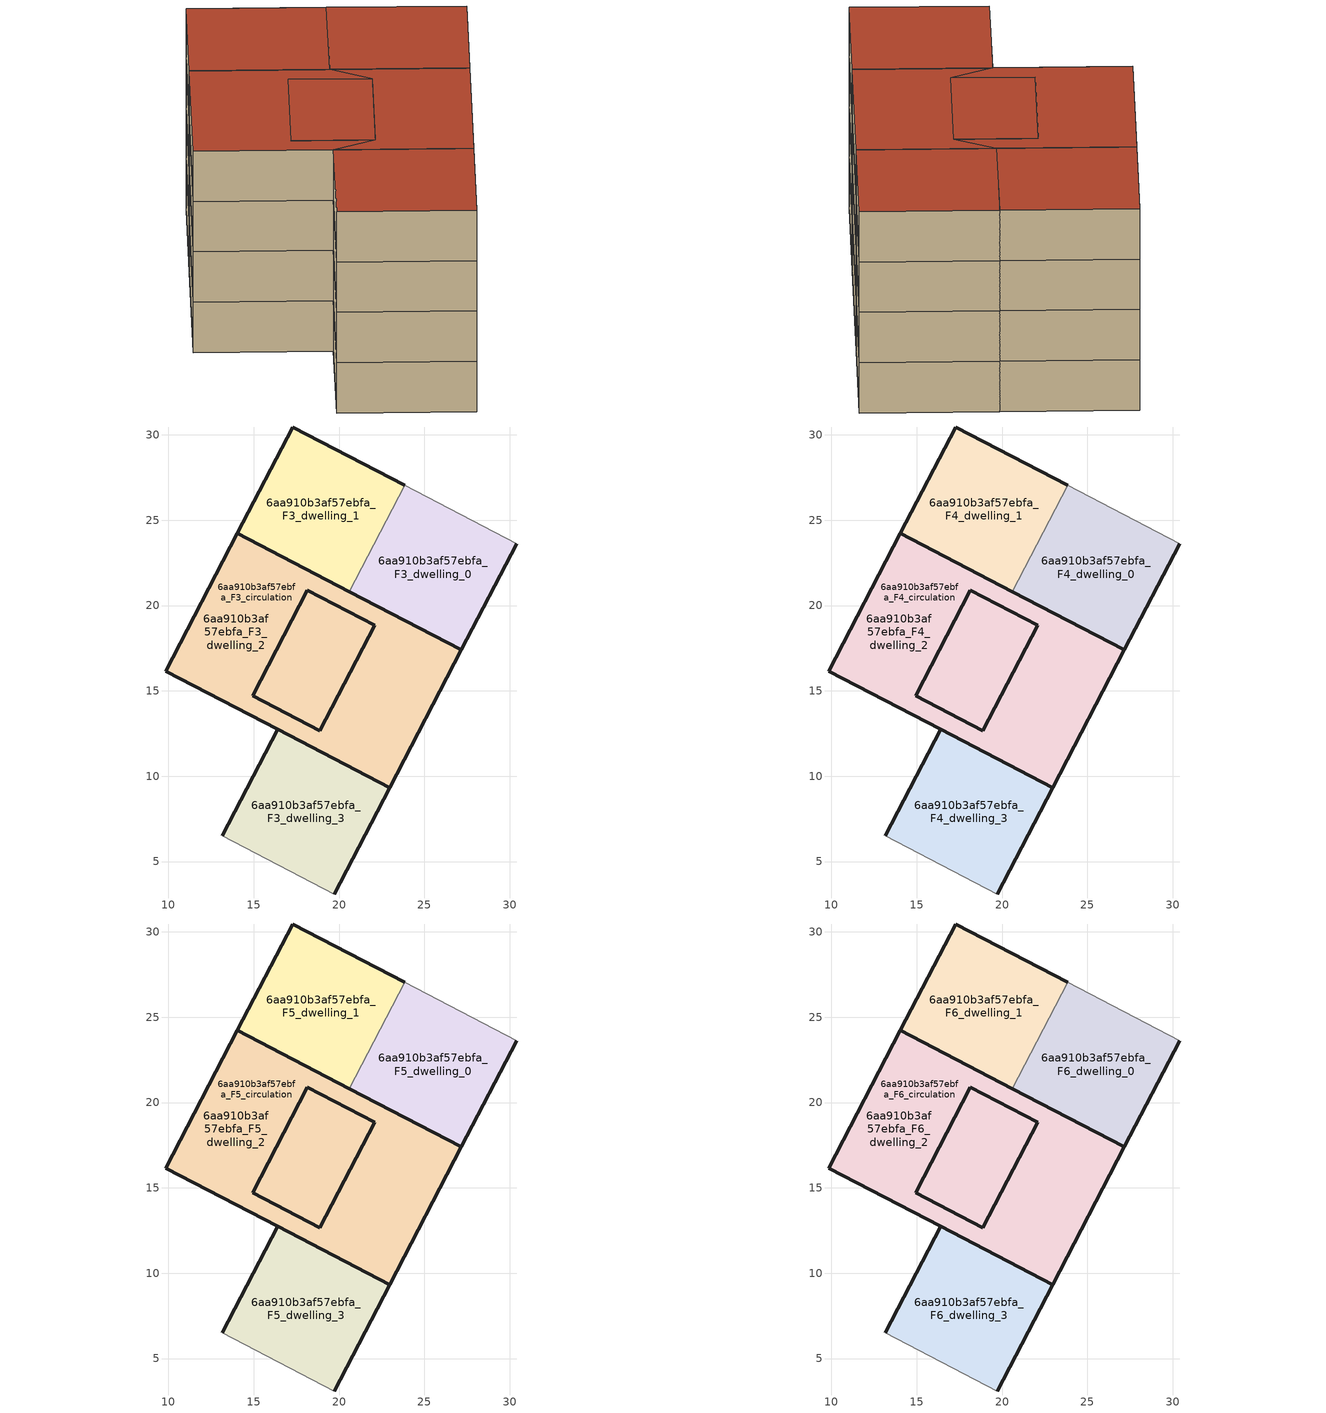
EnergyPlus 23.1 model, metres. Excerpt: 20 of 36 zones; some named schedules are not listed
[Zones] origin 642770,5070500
6aa910b3af57ebfa_F3_dwelling_0
 floor to 6aa910b3af57ebfa_F2_dwelling_0 (EU_floor_Construction): 30.41,23.63 27.17,17.4 20.61,20.82 23.85,27.04 z9
 wall outside (EU_wall_Construction): 20.61,20.82 27.17,17.4 30.41,23.63 z9:12
 wall adiabatic (EU_wall_Construction): 30.41,23.63 23.85,27.04 z9:12
 wall to 6aa910b3af57ebfa_F3_dwelling_1 (EU_wall_Construction): 23.85,27.04 20.61,20.82 z9:12
6aa910b3af57ebfa_F3_dwelling_1
 floor to 6aa910b3af57ebfa_F2_dwelling_1 (EU_floor_Construction): 23.85,27.04 20.61,20.82 14.05,24.23 17.29,30.46 z9
 wall outside (EU_wall_Construction): 23.85,27.04 17.29,30.46 14.05,24.23 20.61,20.82 z9:12
6aa910b3af57ebfa_F3_dwelling_2
 floor outside (EU_floor_Construction): 27.17,17.4 22.97,9.33 16.41,12.74 18.88,12.67 22.08,18.83 20.61,20.82 z9; 20.61,20.82 22.08,18.83 18.14,20.88 14.94,14.72 18.88,12.67 16.41,12.74 9.85,16.16 14.05,24.23 z9; 22.08,18.83 18.88,12.67 14.94,14.72 18.14,20.88 z9
 wall outside (EU_wall_Construction): 22.97,9.33 27.17,17.4 20.61,20.82 14.05,24.23 9.85,16.16 16.41,12.74 22.97,9.33 z9:12
6aa910b3af57ebfa_F3_dwelling_3
 floor to 6aa910b3af57ebfa_F2_dwelling_3 (EU_floor_Construction): 22.97,9.33 19.73,3.1 13.17,6.51 16.41,12.74 z9
 wall outside (EU_wall_Construction): 19.73,3.1 22.97,9.33 16.41,12.74 13.17,6.51 z9:12
 wall adiabatic (EU_wall_Construction): 13.17,6.51 19.73,3.1 z9:12
6aa910b3af57ebfa_F3_circulation
 floor to 6aa910b3af57ebfa_F2_circulation (EU_floor_Construction): 22.08,18.83 18.88,12.67 14.94,14.72 18.14,20.88 z9; 20.61,20.82 22.08,18.83 18.14,20.88 14.94,14.72 18.88,12.67 16.41,12.74 9.85,16.16 14.05,24.23 z9; 27.17,17.4 22.97,9.33 16.41,12.74 18.88,12.67 22.08,18.83 20.61,20.82 z9
 wall outside (EU_wall_Construction): 14.94,14.72 18.88,12.67 22.08,18.83 18.14,20.88 14.94,14.72 z9:12
6aa910b3af57ebfa_F4_dwelling_0
 floor to 6aa910b3af57ebfa_F3_dwelling_0 (EU_floor_Construction): 30.41,23.63 27.17,17.4 20.61,20.82 23.85,27.04 z12
 wall outside (EU_wall_Construction): 20.61,20.82 27.17,17.4 30.41,23.63 z12:15
 wall adiabatic (EU_wall_Construction): 30.41,23.63 23.85,27.04 z12:15
 wall to 6aa910b3af57ebfa_F4_dwelling_1 (EU_wall_Construction): 23.85,27.04 20.61,20.82 z12:15
6aa910b3af57ebfa_F4_dwelling_1
 floor to 6aa910b3af57ebfa_F3_dwelling_1 (EU_floor_Construction): 23.85,27.04 20.61,20.82 14.05,24.23 17.29,30.46 z12
 wall outside (EU_wall_Construction): 23.85,27.04 17.29,30.46 14.05,24.23 20.61,20.82 z12:15
6aa910b3af57ebfa_F4_dwelling_2
 floor outside (EU_floor_Construction): 27.17,17.4 22.97,9.33 16.41,12.74 18.88,12.67 22.08,18.83 20.61,20.82 z12; 20.61,20.82 22.08,18.83 18.14,20.88 14.94,14.72 18.88,12.67 16.41,12.74 9.85,16.16 14.05,24.23 z12; 22.08,18.83 18.88,12.67 14.94,14.72 18.14,20.88 z12
 wall outside (EU_wall_Construction): 22.97,9.33 27.17,17.4 20.61,20.82 14.05,24.23 9.85,16.16 16.41,12.74 22.97,9.33 z12:15
6aa910b3af57ebfa_F4_dwelling_3
 floor to 6aa910b3af57ebfa_F3_dwelling_3 (EU_floor_Construction): 22.97,9.33 19.73,3.1 13.17,6.51 16.41,12.74 z12
 wall outside (EU_wall_Construction): 19.73,3.1 22.97,9.33 16.41,12.74 13.17,6.51 z12:15
 wall adiabatic (EU_wall_Construction): 13.17,6.51 19.73,3.1 z12:15
6aa910b3af57ebfa_F4_circulation
 floor to 6aa910b3af57ebfa_F3_circulation (EU_floor_Construction): 22.08,18.83 18.88,12.67 14.94,14.72 18.14,20.88 z12; 20.61,20.82 22.08,18.83 18.14,20.88 14.94,14.72 18.88,12.67 16.41,12.74 9.85,16.16 14.05,24.23 z12; 27.17,17.4 22.97,9.33 16.41,12.74 18.88,12.67 22.08,18.83 20.61,20.82 z12
 wall outside (EU_wall_Construction): 14.94,14.72 18.88,12.67 22.08,18.83 18.14,20.88 14.94,14.72 z12:15
6aa910b3af57ebfa_F5_dwelling_0
 floor to 6aa910b3af57ebfa_F4_dwelling_0 (EU_floor_Construction): 30.41,23.63 27.17,17.4 20.61,20.82 23.85,27.04 z15
 wall outside (EU_wall_Construction): 20.61,20.82 27.17,17.4 30.41,23.63 z15:18
 wall adiabatic (EU_wall_Construction): 30.41,23.63 23.85,27.04 z15:18
 wall to 6aa910b3af57ebfa_F5_dwelling_1 (EU_wall_Construction): 23.85,27.04 20.61,20.82 z15:18
6aa910b3af57ebfa_F5_dwelling_1
 floor to 6aa910b3af57ebfa_F4_dwelling_1 (EU_floor_Construction): 23.85,27.04 20.61,20.82 14.05,24.23 17.29,30.46 z15
 wall outside (EU_wall_Construction): 23.85,27.04 17.29,30.46 14.05,24.23 20.61,20.82 z15:18
6aa910b3af57ebfa_F5_dwelling_2
 floor outside (EU_floor_Construction): 27.17,17.4 22.97,9.33 16.41,12.74 18.88,12.67 22.08,18.83 20.61,20.82 z15; 20.61,20.82 22.08,18.83 18.14,20.88 14.94,14.72 18.88,12.67 16.41,12.74 9.85,16.16 14.05,24.23 z15; 22.08,18.83 18.88,12.67 14.94,14.72 18.14,20.88 z15
 wall outside (EU_wall_Construction): 22.97,9.33 27.17,17.4 20.61,20.82 14.05,24.23 9.85,16.16 16.41,12.74 22.97,9.33 z15:18
6aa910b3af57ebfa_F5_dwelling_3
 floor to 6aa910b3af57ebfa_F4_dwelling_3 (EU_floor_Construction): 22.97,9.33 19.73,3.1 13.17,6.51 16.41,12.74 z15
 wall outside (EU_wall_Construction): 19.73,3.1 22.97,9.33 16.41,12.74 13.17,6.51 z15:18
 wall adiabatic (EU_wall_Construction): 13.17,6.51 19.73,3.1 z15:18
6aa910b3af57ebfa_F5_circulation
 floor to 6aa910b3af57ebfa_F4_circulation (EU_floor_Construction): 22.08,18.83 18.88,12.67 14.94,14.72 18.14,20.88 z15; 20.61,20.82 22.08,18.83 18.14,20.88 14.94,14.72 18.88,12.67 16.41,12.74 9.85,16.16 14.05,24.23 z15; 27.17,17.4 22.97,9.33 16.41,12.74 18.88,12.67 22.08,18.83 20.61,20.82 z15
 wall outside (EU_wall_Construction): 14.94,14.72 18.88,12.67 22.08,18.83 18.14,20.88 14.94,14.72 z15:18
6aa910b3af57ebfa_F6_dwelling_0
 floor to 6aa910b3af57ebfa_F5_dwelling_0 (EU_floor_Construction): 30.41,23.63 27.17,17.4 20.61,20.82 23.85,27.04 z18
 wall outside (EU_wall_Construction): 20.61,20.82 27.17,17.4 30.41,23.63 z18:21
 wall adiabatic (EU_wall_Construction): 30.41,23.63 23.85,27.04 z18:21
 wall to 6aa910b3af57ebfa_F6_dwelling_1 (EU_wall_Construction): 23.85,27.04 20.61,20.82 z18:21
 roof outside (EU_roof_Construction): 27.17,17.4 30.41,23.63 23.85,27.04 20.61,20.82 z21
6aa910b3af57ebfa_F6_dwelling_1
 floor to 6aa910b3af57ebfa_F5_dwelling_1 (EU_floor_Construction): 23.85,27.04 20.61,20.82 14.05,24.23 17.29,30.46 z18
 wall outside (EU_wall_Construction): 23.85,27.04 17.29,30.46 14.05,24.23 20.61,20.82 z18:21
 roof outside (EU_roof_Construction): 20.61,20.82 23.85,27.04 17.29,30.46 14.05,24.23 z21
6aa910b3af57ebfa_F6_dwelling_2
 floor outside (EU_floor_Construction): 27.17,17.4 22.97,9.33 16.41,12.74 18.88,12.67 22.08,18.83 20.61,20.82 z18; 20.61,20.82 22.08,18.83 18.14,20.88 14.94,14.72 18.88,12.67 16.41,12.74 9.85,16.16 14.05,24.23 z18; 22.08,18.83 18.88,12.67 14.94,14.72 18.14,20.88 z18
 wall outside (EU_wall_Construction): 22.97,9.33 27.17,17.4 20.61,20.82 14.05,24.23 9.85,16.16 16.41,12.74 22.97,9.33 z18:21
 roof outside (EU_roof_Construction): 18.88,12.67 14.94,14.72 18.14,20.88 22.08,18.83 20.61,20.82 14.05,24.23 9.85,16.16 16.41,12.74 z21; 18.88,12.67 22.08,18.83 18.14,20.88 14.94,14.72 z21; 22.97,9.33 27.17,17.4 20.61,20.82 22.08,18.83 18.88,12.67 16.41,12.74 z21
6aa910b3af57ebfa_F6_dwelling_3
 floor to 6aa910b3af57ebfa_F5_dwelling_3 (EU_floor_Construction): 22.97,9.33 19.73,3.1 13.17,6.51 16.41,12.74 z18
 wall outside (EU_wall_Construction): 19.73,3.1 22.97,9.33 16.41,12.74 13.17,6.51 z18:21
 wall adiabatic (EU_wall_Construction): 13.17,6.51 19.73,3.1 z18:21
 roof outside (EU_roof_Construction): 19.73,3.1 22.97,9.33 16.41,12.74 13.17,6.51 z21
6aa910b3af57ebfa_F6_circulation
 floor to 6aa910b3af57ebfa_F5_circulation (EU_floor_Construction): 22.08,18.83 18.88,12.67 14.94,14.72 18.14,20.88 z18; 20.61,20.82 22.08,18.83 18.14,20.88 14.94,14.72 18.88,12.67 16.41,12.74 9.85,16.16 14.05,24.23 z18; 27.17,17.4 22.97,9.33 16.41,12.74 18.88,12.67 22.08,18.83 20.61,20.82 z18
 wall outside (EU_wall_Construction): 14.94,14.72 18.88,12.67 22.08,18.83 18.14,20.88 14.94,14.72 z18:21
 roof outside (EU_roof_Construction): 18.88,12.67 14.94,14.72 18.14,20.88 22.08,18.83 20.61,20.82 14.05,24.23 9.85,16.16 16.41,12.74 z21; 18.88,12.67 22.08,18.83 18.14,20.88 14.94,14.72 z21; 22.97,9.33 27.17,17.4 20.61,20.82 22.08,18.83 18.88,12.67 16.41,12.74 z21
[Building]
EU S2 Campaign: North Axis=0; Terrain=City; Solar Distribution=FullExterior
[Site:Location]
Lyon-Bron: Latitude=45.75; Longitude=5; Time Zone=1; Elevation=198
[SizingPeriod:WeatherFileDays]
AnnualSizingPeriod: Begin Month=1; Begin Day of Month=1; End Month=12; End Day of Month=31; Day of Week for Start Day=Monday; Use Weather File Daylight Saving Period=No; Use Weather File Rain and Snow Indicators=No
[MATERIAL]
EU_InternalMass_Material: Roughness=MediumRough; Thickness=0.1; Conductivity=1; Density=1800; Specific Heat=900; Thermal Absorptance=0.9; Solar Absorptance=0.7; Visible Absorptance=0.7
[MATERIAL:NOMASS] Roughness=MediumRough; Thermal Absorptance=0.9; Solar Absorptance=0.7; Visible Absorptance=0.7
Name | Thermal Resistance
EU_wall_NoMass | 0.776494
EU_roof_NoMass | 0.486893
EU_floor_NoMass | 0.421597
[CONSTRUCTION]
EU_wall_Construction: EU_wall_NoMass
EU_roof_Construction: EU_roof_NoMass
EU_floor_Construction: EU_floor_NoMass
EU_InternalMass_Construction: EU_InternalMass_Material
[ZONE] Type=1; Multiplier=1; Ceiling Height=autocalculate; Floor Area=autocalculate; Part of Total Floor Area=Yes
Name | Volume
6aa910b3af57ebfa_F3_dwelling_0; 6aa910b3af57ebfa_F4_dwelling_0; 6aa910b3af57ebfa_F5_dwelling_0; 6aa910b3af57ebfa_F6_dwelling_0 | 155.804
6aa910b3af57ebfa_F3_dwelling_1; 6aa910b3af57ebfa_F4_dwelling_1; 6aa910b3af57ebfa_F5_dwelling_1; 6aa910b3af57ebfa_F6_dwelling_1 | 155.802
6aa910b3af57ebfa_F3_dwelling_2; 6aa910b3af57ebfa_F4_dwelling_2; 6aa910b3af57ebfa_F5_dwelling_2; 6aa910b3af57ebfa_F6_dwelling_2; 6aa910b3af57ebfa_F3_circulation; 6aa910b3af57ebfa_F4_circulation; 6aa910b3af57ebfa_F5_circulation; 6aa910b3af57ebfa_F6_circulation | 404.061
6aa910b3af57ebfa_F3_dwelling_3; 6aa910b3af57ebfa_F4_dwelling_3; 6aa910b3af57ebfa_F5_dwelling_3; 6aa910b3af57ebfa_F6_dwelling_3 | 155.803
[INTERNALMASS] Construction=EU_InternalMass_Construction; Surface Area=77.9015
Name | Zone or ZoneList
6aa910b3af57ebfa_F3_dwelling_0_EU_InternalMass | 6aa910b3af57ebfa_F3_dwelling_0
6aa910b3af57ebfa_F3_dwelling_1_EU_InternalMass | 6aa910b3af57ebfa_F3_dwelling_1
6aa910b3af57ebfa_F3_dwelling_2_EU_InternalMass | 6aa910b3af57ebfa_F3_dwelling_2
6aa910b3af57ebfa_F3_dwelling_3_EU_InternalMass | 6aa910b3af57ebfa_F3_dwelling_3
6aa910b3af57ebfa_F4_dwelling_0_EU_InternalMass | 6aa910b3af57ebfa_F4_dwelling_0
6aa910b3af57ebfa_F4_dwelling_1_EU_InternalMass | 6aa910b3af57ebfa_F4_dwelling_1
6aa910b3af57ebfa_F4_dwelling_2_EU_InternalMass | 6aa910b3af57ebfa_F4_dwelling_2
6aa910b3af57ebfa_F4_dwelling_3_EU_InternalMass | 6aa910b3af57ebfa_F4_dwelling_3
6aa910b3af57ebfa_F5_dwelling_0_EU_InternalMass | 6aa910b3af57ebfa_F5_dwelling_0
6aa910b3af57ebfa_F5_dwelling_1_EU_InternalMass | 6aa910b3af57ebfa_F5_dwelling_1
6aa910b3af57ebfa_F5_dwelling_2_EU_InternalMass | 6aa910b3af57ebfa_F5_dwelling_2
6aa910b3af57ebfa_F5_dwelling_3_EU_InternalMass | 6aa910b3af57ebfa_F5_dwelling_3
6aa910b3af57ebfa_F6_dwelling_0_EU_InternalMass | 6aa910b3af57ebfa_F6_dwelling_0
6aa910b3af57ebfa_F6_dwelling_1_EU_InternalMass | 6aa910b3af57ebfa_F6_dwelling_1
6aa910b3af57ebfa_F6_dwelling_2_EU_InternalMass | 6aa910b3af57ebfa_F6_dwelling_2
6aa910b3af57ebfa_F6_dwelling_3_EU_InternalMass | 6aa910b3af57ebfa_F6_dwelling_3
[OTHEREQUIPMENT] Fuel Type=Electricity; Design Level Calculation Method=Watts/Area; Power per Zone Floor Area=1; Fraction Latent=0; Fraction Radiant=0; Fraction Lost=0; Carbon Dioxide Generation Rate=0; EndUse Subcategory=EU_Step8_InternalGains
Name | Zone or ZoneList or Space or SpaceList | Schedule
EU_Step8_InternalGain_6aa910b3af57ebfa_F3_dwelling_0_f000 | 6aa910b3af57ebfa_F3_dwelling_0 | EU_Step8_GainSchedule_6aa910b3af57ebfa_F3_dwelling_0_f000
EU_Step8_InternalGain_6aa910b3af57ebfa_F3_dwelling_1_f000 | 6aa910b3af57ebfa_F3_dwelling_1 | EU_Step8_GainSchedule_6aa910b3af57ebfa_F3_dwelling_1_f000
EU_Step8_InternalGain_6aa910b3af57ebfa_F3_dwelling_2_f000 | 6aa910b3af57ebfa_F3_dwelling_2 | EU_Step8_GainSchedule_6aa910b3af57ebfa_F3_dwelling_2_f000
EU_Step8_InternalGain_6aa910b3af57ebfa_F3_dwelling_3_f000 | 6aa910b3af57ebfa_F3_dwelling_3 | EU_Step8_GainSchedule_6aa910b3af57ebfa_F3_dwelling_3_f000
EU_Step8_InternalGain_6aa910b3af57ebfa_F4_dwelling_0_f000 | 6aa910b3af57ebfa_F4_dwelling_0 | EU_Step8_GainSchedule_6aa910b3af57ebfa_F4_dwelling_0_f000
EU_Step8_InternalGain_6aa910b3af57ebfa_F4_dwelling_1_f000 | 6aa910b3af57ebfa_F4_dwelling_1 | EU_Step8_GainSchedule_6aa910b3af57ebfa_F4_dwelling_1_f000
EU_Step8_InternalGain_6aa910b3af57ebfa_F4_dwelling_2_f000 | 6aa910b3af57ebfa_F4_dwelling_2 | EU_Step8_GainSchedule_6aa910b3af57ebfa_F4_dwelling_2_f000
EU_Step8_InternalGain_6aa910b3af57ebfa_F4_dwelling_3_f000 | 6aa910b3af57ebfa_F4_dwelling_3 | EU_Step8_GainSchedule_6aa910b3af57ebfa_F4_dwelling_3_f000
EU_Step8_InternalGain_6aa910b3af57ebfa_F5_dwelling_0_f000 | 6aa910b3af57ebfa_F5_dwelling_0 | EU_Step8_GainSchedule_6aa910b3af57ebfa_F5_dwelling_0_f000
EU_Step8_InternalGain_6aa910b3af57ebfa_F5_dwelling_1_f000 | 6aa910b3af57ebfa_F5_dwelling_1 | EU_Step8_GainSchedule_6aa910b3af57ebfa_F5_dwelling_1_f000
EU_Step8_InternalGain_6aa910b3af57ebfa_F5_dwelling_2_f000 | 6aa910b3af57ebfa_F5_dwelling_2 | EU_Step8_GainSchedule_6aa910b3af57ebfa_F5_dwelling_2_f000
EU_Step8_InternalGain_6aa910b3af57ebfa_F5_dwelling_3_f000 | 6aa910b3af57ebfa_F5_dwelling_3 | EU_Step8_GainSchedule_6aa910b3af57ebfa_F5_dwelling_3_f000
EU_Step8_InternalGain_6aa910b3af57ebfa_F6_dwelling_0_f000 | 6aa910b3af57ebfa_F6_dwelling_0 | EU_Step8_GainSchedule_6aa910b3af57ebfa_F6_dwelling_0_f000
EU_Step8_InternalGain_6aa910b3af57ebfa_F6_dwelling_1_f000 | 6aa910b3af57ebfa_F6_dwelling_1 | EU_Step8_GainSchedule_6aa910b3af57ebfa_F6_dwelling_1_f000
EU_Step8_InternalGain_6aa910b3af57ebfa_F6_dwelling_2_f000 | 6aa910b3af57ebfa_F6_dwelling_2 | EU_Step8_GainSchedule_6aa910b3af57ebfa_F6_dwelling_2_f000
EU_Step8_InternalGain_6aa910b3af57ebfa_F6_dwelling_3_f000 | 6aa910b3af57ebfa_F6_dwelling_3 | EU_Step8_GainSchedule_6aa910b3af57ebfa_F6_dwelling_3_f000
[ZONEINFILTRATION:DESIGNFLOWRATE] Schedule=EU_AlwaysOn; Design Flow Rate Calculation Method=Flow/Area; Flow Rate per Floor Area=0.0005; Constant Term Coefficient=1; Temperature Term Coefficient=0; Velocity Term Coefficient=0; Velocity Squared Term Coefficient=0
Name | Zone or ZoneList or Space or SpaceList
EU_Circulation_Infiltration_6aa910b3af57ebfa_F3_circulation | 6aa910b3af57ebfa_F3_circulation
EU_Circulation_Infiltration_6aa910b3af57ebfa_F4_circulation | 6aa910b3af57ebfa_F4_circulation
EU_Circulation_Infiltration_6aa910b3af57ebfa_F5_circulation | 6aa910b3af57ebfa_F5_circulation
EU_Circulation_Infiltration_6aa910b3af57ebfa_F6_circulation | 6aa910b3af57ebfa_F6_circulation
[ZONEVENTILATION:DESIGNFLOWRATE] Schedule=EU_AlwaysOn; Design Flow Rate Calculation Method=AirChanges/Hour; Air Changes per Hour=0.693814; Ventilation Type=Natural; Fan Pressure Rise=0; Fan Total Efficiency=1; Constant Term Coefficient=1; Temperature Term Coefficient=0; Velocity Term Coefficient=0; Velocity Squared Term Coefficient=0; Minimum Indoor Temperature=-100; Maximum Indoor Temperature=100; Delta Temperature=-100; Minimum Outdoor Temperature=-100; Maximum Outdoor Temperature=100; Maximum Wind Speed=40
Name | Zone or ZoneList or Space or SpaceList
EU_ConstantAir_6aa910b3af57ebfa_F3_dwelling_0 | 6aa910b3af57ebfa_F3_dwelling_0
EU_ConstantAir_6aa910b3af57ebfa_F3_dwelling_1 | 6aa910b3af57ebfa_F3_dwelling_1
EU_ConstantAir_6aa910b3af57ebfa_F3_dwelling_2 | 6aa910b3af57ebfa_F3_dwelling_2
EU_ConstantAir_6aa910b3af57ebfa_F3_dwelling_3 | 6aa910b3af57ebfa_F3_dwelling_3
EU_ConstantAir_6aa910b3af57ebfa_F4_dwelling_0 | 6aa910b3af57ebfa_F4_dwelling_0
EU_ConstantAir_6aa910b3af57ebfa_F4_dwelling_1 | 6aa910b3af57ebfa_F4_dwelling_1
EU_ConstantAir_6aa910b3af57ebfa_F4_dwelling_2 | 6aa910b3af57ebfa_F4_dwelling_2
EU_ConstantAir_6aa910b3af57ebfa_F4_dwelling_3 | 6aa910b3af57ebfa_F4_dwelling_3
EU_ConstantAir_6aa910b3af57ebfa_F5_dwelling_0 | 6aa910b3af57ebfa_F5_dwelling_0
EU_ConstantAir_6aa910b3af57ebfa_F5_dwelling_1 | 6aa910b3af57ebfa_F5_dwelling_1
EU_ConstantAir_6aa910b3af57ebfa_F5_dwelling_2 | 6aa910b3af57ebfa_F5_dwelling_2
EU_ConstantAir_6aa910b3af57ebfa_F5_dwelling_3 | 6aa910b3af57ebfa_F5_dwelling_3
EU_ConstantAir_6aa910b3af57ebfa_F6_dwelling_0 | 6aa910b3af57ebfa_F6_dwelling_0
EU_ConstantAir_6aa910b3af57ebfa_F6_dwelling_1 | 6aa910b3af57ebfa_F6_dwelling_1
EU_ConstantAir_6aa910b3af57ebfa_F6_dwelling_2 | 6aa910b3af57ebfa_F6_dwelling_2
EU_ConstantAir_6aa910b3af57ebfa_F6_dwelling_3 | 6aa910b3af57ebfa_F6_dwelling_3
